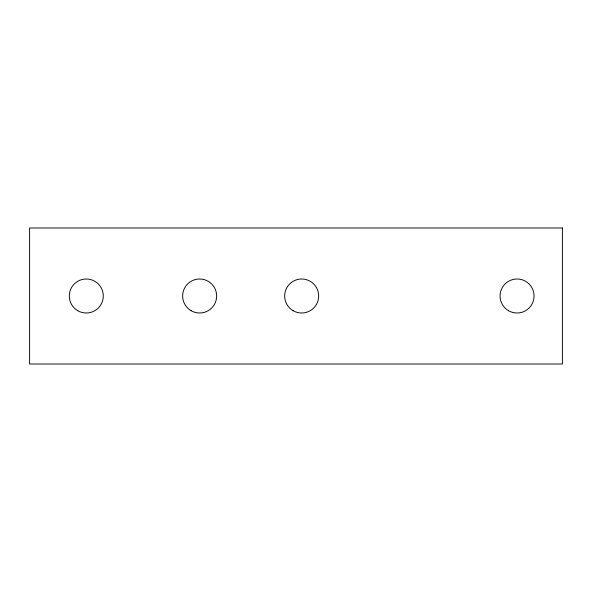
<?xml version="1.0" encoding="UTF-8"?>
<svg xmlns="http://www.w3.org/2000/svg" width="592" height="592" viewBox="0 0 592 592"><rect width="100%" height="100%" fill="white"/><g stroke="black" fill="none" stroke-linecap="round" stroke-linejoin="round"><path stroke-width="0.89" d="M562.4 227.987L29.6 227.987L29.6 364.013L562.4 364.013L562.4 227.987M508.55 310.726A17.005 17.005 0 0 0 534.058 296A17.005 17.005 0 0 0 508.55 281.274A17.005 17.005 0 0 0 508.55 310.726M191.142 310.726A17.005 17.005 0 0 0 216.65 296A17.005 17.005 0 0 0 191.142 281.274A17.005 17.005 0 0 0 191.142 310.726M77.781 310.726A17.005 17.005 0 0 0 103.282 296A17.005 17.005 0 0 0 77.781 281.274A17.005 17.005 0 0 0 77.781 310.726M293.166 310.726A17.005 17.005 0 0 0 318.674 296A17.005 17.005 0 0 0 293.166 281.274A17.005 17.005 0 0 0 293.166 310.726"/></g></svg>
